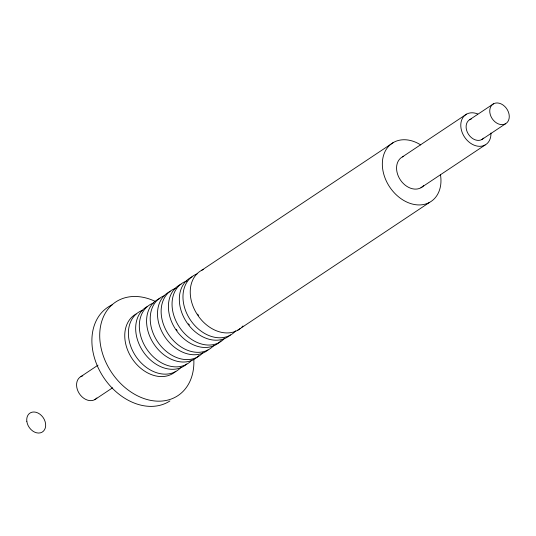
<?xml version="1.0" encoding="UTF-8"?>
<svg xmlns="http://www.w3.org/2000/svg" width="536" height="536" viewBox="0 0 536 536"><rect width="100%" height="100%" fill="white"/><g stroke="black" fill="none" stroke-linecap="round" stroke-linejoin="round"><path stroke-width="0.8" d="M201.556 270.358L393.645 142.355M402.382 156.914L466.595 114.121M80.929 376.553L98.028 365.157M469.864 119.568L493.515 103.81M481.857 139.541L505.508 123.783A11.658 8.797 56.3 0 0 503.183 105.11A11.658 8.797 56.3 0 0 489.837 112.5A11.658 8.797 56.3 0 0 505.508 123.783M94.798 399.648L112.587 387.796M420.921 187.774L485.127 144.988M237.569 330.323L429.658 202.327M483.653 138.094A11.658 8.797 56.3 0 1 468.424 134.248A11.658 8.797 56.3 0 1 471.298 118.979M490.936 133.002A18.016 13.594 56.3 0 1 475.747 145.745A18.016 13.594 56.3 0 1 460.806 124.218A18.016 13.594 56.3 0 1 477.73 113.98M440.471 174.709A35.008 26.411 56.3 0 1 412.191 204.015A35.008 26.411 56.3 0 1 382.65 159.467A35.008 26.411 56.3 0 1 420.733 144.934M423.688 185.543A18.016 13.594 56.3 0 1 400.506 180.123A18.016 13.594 56.3 0 1 403.675 156.304M240.135 328.635A35.008 26.411 56.3 0 1 196.685 313.587A35.008 26.411 56.3 0 1 203.633 269.353M242.942 325.989A35.008 26.411 56.3 0 1 241.883 327.114M96.869 397.973A13.48 10.171 56.3 0 1 79.181 393.404A13.48 10.171 56.3 0 1 82.805 375.81M202.923 352.655A35.008 26.411 56.3 0 1 157.772 341.961A35.008 26.411 56.3 0 1 164.344 295.738M198.769 355.649A35.008 26.411 56.3 0 1 154.134 344.387A35.008 26.411 56.3 0 1 159.976 298.445M224.751 338.109A35.008 26.411 56.3 0 1 179.312 326.987A35.008 26.411 56.3 0 1 186.91 280.938M221.113 340.534A35.008 26.411 56.3 0 1 176.545 330.679A35.008 26.411 56.3 0 1 181.094 284.214M189.409 324.97A22.7 17.125 56.3 0 1 188.471 323.824M213.837 345.385A35.008 26.411 56.3 0 1 168.398 334.263A35.008 26.411 56.3 0 1 175.996 288.207M207.988 349.968A35.008 26.411 56.3 0 1 164.485 336.266A35.008 26.411 56.3 0 1 170.18 291.484M177.101 330.504A22.7 17.125 56.3 0 1 176.244 329.285M235.666 330.839A35.008 26.411 56.3 0 1 190.515 320.139A35.008 26.411 56.3 0 1 197.087 273.923M230.406 334.913A35.008 26.411 56.3 0 1 186.595 322.149A35.008 26.411 56.3 0 1 192.009 276.938M198.494 315.356A22.7 17.125 56.3 0 1 197.663 314.123M193.811 359.308A56.213 42.411 56.3 0 1 145.651 399.112A56.213 42.411 56.3 0 1 99.971 330.256A56.213 42.411 56.3 0 1 155.48 301.527M169.919 400.962A56.213 42.411 56.3 0 1 101.82 374.604A56.213 42.411 56.3 0 1 112.178 304.817M192.009 359.931A35.008 26.411 56.3 0 1 146.857 349.231A35.008 26.411 56.3 0 1 153.43 303.014M186.749 364.004A35.008 26.411 56.3 0 1 143.507 352.078A35.008 26.411 56.3 0 1 146.985 306.719M181.094 367.2A35.008 26.411 56.3 0 1 135.943 356.507A35.008 26.411 56.3 0 1 142.516 310.284M175.835 371.281A35.008 26.411 56.3 0 1 132.593 359.348A35.008 26.411 56.3 0 1 136.07 313.995M26.813 421.263A11.31 8.536 56.3 0 0 42.022 432.21A11.31 8.536 56.3 0 0 39.771 414.094A11.31 8.536 56.3 0 0 26.813 421.263"/></g></svg>
